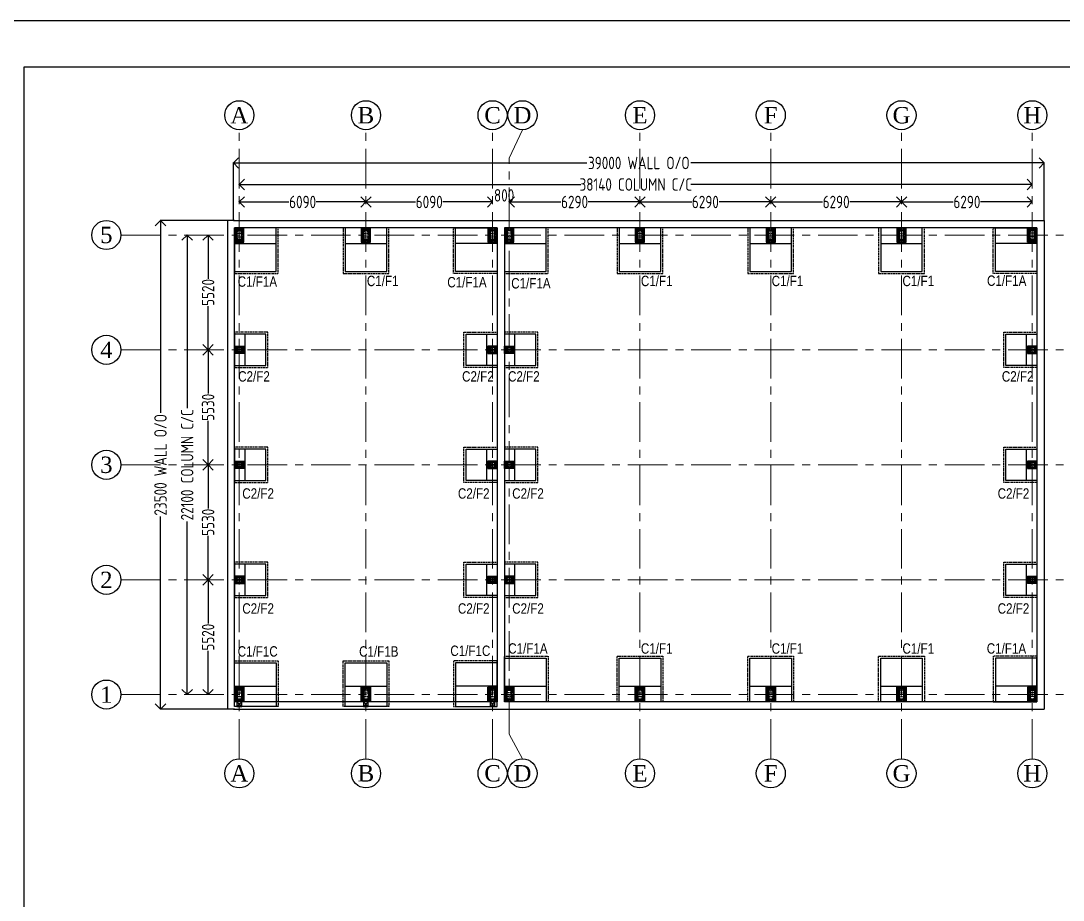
# Model space of a CAD drawing. Header units: millimetres. Extents: x 3470347 to 5996549, y -3470518 to 17149644.
# Drawn here: x 4567138 to 4617269, y 7488036 to 7530323 of the extents above; entities that cross this region are included whole.
import ezdxf
from ezdxf.enums import TextEntityAlignment as Align

# ---------------------------------------------------------------- set-up
doc = ezdxf.new("R2010")
doc.units = ezdxf.units.MM
doc.header["$MEASUREMENT"] = 0
doc.header["$PDMODE"] = 35
doc.header["$PDSIZE"] = -5
for name, pattern in [('CENTER', [50.8, 31.75, -6.35, 6.35, -6.35]), ('CENTERX2', [4, 2.5, -0.5, 0.5, -0.5]), ('DASHED2', [0.375, 0.25, -0.125])]:
    doc.linetypes.add(name, pattern=pattern)
doc.layers.get('0').update_dxf_attribs({"linetype": 'CONTINUOUS', "lineweight": 25})
doc.layers.get('DEFPOINTS').update_dxf_attribs({"linetype": 'CONTINUOUS', "lineweight": 25})
for name, color, linetype in [('BOLT', 1, 'CONTINUOUS'), ('CP', 2, 'CONTINUOUS'), ('YQ_AXIS', 4, 'CONTINUOUS')]:
    doc.layers.add(name, color=color, linetype=linetype)
doc.layers.add('CENTER', color=8, linetype='CENTER', lineweight=0)
doc.layers.add('SHEET', color=7, linetype='CONTINUOUS', lineweight=15)
doc.styles.add('Aerial', font='times.ttf')
doc.styles.add('DIM', font='geniso.shx', dxfattribs={"width": 0.85})
doc.styles.add('YQ_DIM', font='ARCHS.SHX', dxfattribs={"width": 0.8, "bigfont": 'HZDX.SHX'})
doc.dimstyles.new('ST-100', dxfattribs={"dimscale": 100, "dimtxt": 7, "dimasz": 5, "dimexe": 0.18, "dimexo": 0.0625, "dimgap": 0.2, "dimtad": 0, "dimdec": 0, "dimzin": 0, "dimdsep": 46, "dimtxsty": 'DIM', "dimblk": 'OPEN90', "dimcen": 0.09, "dimclrd": 256, "dimclrt": 7, "dimadec": 0, "dimazin": 0, "dimtfac": 1, "dimtdec": 0, "dimtofl": 0, "dimtmove": 0, "dimatfit": 3, "dimldrblk": 'OPEN90', "dimfxl": 1, "dimtolj": 1, "dimtzin": 0, "dimlwd": -1, "dimarcsym": 0})

# ---------------------------------------------------------------- blocks, each defined once
blk = doc.blocks.new('C111')
at = {"transparency": 33554559}
h = blk.add_hatch(color=1, dxfattribs=at)
h.dxf.hatch_style = 1
h.paths.add_polyline_path([(4330012, 6823585), (4330012, 6823785), (4330087, 6823785), (4330087, 6823784, -0.414214), (4330077, 6823774), (4330018, 6823774), (4330018, 6823597), (4330077, 6823597, -0.414214), (4330087, 6823587), (4330087, 6823585)])
h = blk.add_hatch(color=1, dxfattribs=at)
h.dxf.hatch_style = 1
h.paths.add_polyline_path([(4330462, 6823585), (4330462, 6823785), (4330387, 6823785), (4330387, 6823784, 0.414214), (4330397, 6823774), (4330456, 6823774), (4330456, 6823597), (4330397, 6823597, 0.414214), (4330387, 6823587), (4330387, 6823585)])
at = {"color": 8, "linetype": 'CENTERX2', "ltscale": 15}
for p, q in [((4329912, 6823835), (4330562, 6823835)), ((4329962, 6823485), (4329962, 6823885)), ((4330146, 6823485), (4330146, 6823885)), ((4330329, 6823485), (4330329, 6823885)), ((4330512, 6823885), (4330512, 6823485)), ((4330562, 6823535), (4329912, 6823535))]:
    blk.add_line(p, q, dxfattribs=at)
at = {"color": 6}
blk.add_lwpolyline([(4330587, 6823910), (4330587, 6823460), (4329887, 6823460), (4329887, 6823910)], close=True, dxfattribs=at)
at = {"color": 5}
blk.add_lwpolyline([(4330562, 6823885), (4330562, 6823485), (4329912, 6823485), (4329912, 6823885)], close=True, dxfattribs=at)
at = {"color": 4}
for points in [[(4330049, 6823870), (4330049, 6823795), (4330059, 6823795), (4330059, 6823870)], [(4330233, 6823870), (4330233, 6823795), (4330243, 6823795), (4330243, 6823870)], [(4330416, 6823870), (4330416, 6823795), (4330426, 6823795), (4330426, 6823870)], [(4330049, 6823500), (4330049, 6823575), (4330059, 6823575), (4330059, 6823500)], [(4330233, 6823500), (4330233, 6823575), (4330243, 6823575), (4330243, 6823500)], [(4330416, 6823500), (4330416, 6823575), (4330426, 6823575), (4330426, 6823500)]]:
    blk.add_lwpolyline(points, close=True, dxfattribs=at)
for points in [[(4329912, 6823795), (4330562, 6823795)], [(4329912, 6823785), (4330562, 6823785)], [(4329912, 6823585), (4330562, 6823585)], [(4329912, 6823575), (4330562, 6823575)]]:
    blk.add_lwpolyline(points, dxfattribs=at)
at = {"color": 1}
for points in [[(4330018, 6823774), (4330018, 6823597), (4330077, 6823597, -0.414214), (4330087, 6823587), (4330087, 6823585), (4330012, 6823585), (4330012, 6823785), (4330087, 6823785), (4330087, 6823784, -0.414214), (4330077, 6823774)], [(4330456, 6823774), (4330456, 6823597), (4330397, 6823597, 0.414214), (4330387, 6823587), (4330387, 6823585), (4330462, 6823585), (4330462, 6823785), (4330387, 6823785), (4330387, 6823784, 0.414214), (4330397, 6823774)]]:
    blk.add_lwpolyline(points, format="xyb", close=True, dxfattribs=at)
at = {"color": 2}
for centre in [(4329962, 6823835), (4330146, 6823835), (4330329, 6823835), (4330512, 6823835), (4329962, 6823535), (4330146, 6823535), (4330329, 6823535), (4330512, 6823535)]:
    blk.add_circle(centre, 12, dxfattribs=at)
blk = doc.blocks.new('c222')
at = {"transparency": 33554559}
h = blk.add_hatch(color=1, dxfattribs=at)
h.dxf.hatch_style = 1
h.paths.add_polyline_path([(4327330, 6813767), (4327330, 6813667), (4327330, 6813667, 0.414214), (4327340, 6813677), (4327340, 6813714), (4327519, 6813714), (4327519, 6813677, 0.414214), (4327529, 6813667), (4327530, 6813667), (4327530, 6813767), (4327529, 6813767, 0.414214), (4327519, 6813757), (4327519, 6813720), (4327340, 6813720), (4327340, 6813757, 0.414214), (4327330, 6813767)])
at = {"color": 8, "linetype": 'CENTERX2', "ltscale": 15}
for p, q in [((4327230, 6813817), (4327630, 6813817)), ((4327280, 6813567), (4327280, 6813867)), ((4327430, 6813567), (4327430, 6813867)), ((4327580, 6813867), (4327580, 6813567)), ((4327630, 6813617), (4327230, 6813617))]:
    blk.add_line(p, q, dxfattribs=at)
at = {"color": 6}
blk.add_lwpolyline([(4327655, 6813892), (4327655, 6813542), (4327205, 6813542), (4327205, 6813892)], close=True, dxfattribs=at)
at = {"color": 5}
blk.add_lwpolyline([(4327630, 6813867), (4327630, 6813567), (4327230, 6813567), (4327230, 6813867)], close=True, dxfattribs=at)
at = {"color": 4}
for points in [[(4327320, 6813867), (4327320, 6813567)], [(4327330, 6813867), (4327330, 6813567)], [(4327530, 6813867), (4327530, 6813567)], [(4327540, 6813867), (4327540, 6813567)]]:
    blk.add_lwpolyline(points, dxfattribs=at)
for points in [[(4327320, 6813712), (4327245, 6813712), (4327245, 6813722), (4327320, 6813722)], [(4327540, 6813712), (4327615, 6813712), (4327615, 6813722), (4327540, 6813722)]]:
    blk.add_lwpolyline(points, close=True, dxfattribs=at)
at = {"color": 1}
blk.add_lwpolyline([(4327340, 6813714), (4327519, 6813714), (4327519, 6813677, 0.414214), (4327529, 6813667), (4327530, 6813667), (4327530, 6813767), (4327529, 6813767, 0.414214), (4327519, 6813757), (4327519, 6813720), (4327340, 6813720), (4327340, 6813757, 0.414214), (4327330, 6813767), (4327330, 6813767), (4327330, 6813667), (4327330, 6813667, 0.414214), (4327340, 6813677)], format="xyb", close=True, dxfattribs=at)
at = {"color": 2}
for centre in [(4327280, 6813817), (4327430, 6813817), (4327580, 6813817), (4327280, 6813617), (4327430, 6813617), (4327580, 6813617)]:
    blk.add_circle(centre, 12, dxfattribs=at)
blk = doc.blocks.new('_Open90')
at = {"color": 0, "linetype": 'ByBlock', "lineweight": -2}
for p, q in [((0, 0), (-1, 0)), ((-0.5, 0.5), (0, 0)), ((0, 0), (-0.5, -0.5))]:
    blk.add_line(p, q, dxfattribs=at)
blk = doc.blocks.new('*D574')
at = {"layer": 'BOLT', "color": 0, "lineweight": -2}
for p, q in [((4576137, 7503442), (4576125, 7503442)), ((4576137, 7497922), (4576125, 7497922))]:
    blk.add_line(p, q, dxfattribs=at)
at = {"layer": 'BOLT'}
for p, q in [((4576143, 7502942), (4576143, 7501340)), ((4576143, 7498422), (4576143, 7500024))]:
    blk.add_line(p, q, dxfattribs=at)
at = {"layer": 'DEFPOINTS', "color": 0}
for p in [(4576143, 7503442), (4576143, 7503442), (4576143, 7497922)]:
    blk.add_point(p, dxfattribs=at)
at = {"layer": 'BOLT', "xscale": 500, "yscale": 500, "zscale": 500}
for p, rotation in [((4576143, 7503442), 90), ((4576143, 7497922), 270)]:
    blk.add_blockref('_Open90', p, dxfattribs=dict(at, rotation=rotation))
at = {"layer": 'BOLT', "color": 7, "insert": (4576143, 7500682), "char_height": 600, "attachment_point": 5, "rotation": 90, "style": 'DIM'}
blk.add_mtext('\\A1;5520', dxfattribs=at)
blk = doc.blocks.new('*D575')
at = {"layer": 'BOLT', "color": 0, "lineweight": -2}
for p, q in [((4576137, 7508972), (4576125, 7508972)), ((4576137, 7503442), (4576125, 7503442))]:
    blk.add_line(p, q, dxfattribs=at)
at = {"layer": 'BOLT'}
for p, q in [((4576143, 7508472), (4576143, 7506865)), ((4576143, 7503942), (4576143, 7505549))]:
    blk.add_line(p, q, dxfattribs=at)
at = {"layer": 'DEFPOINTS', "color": 0}
for p in [(4576143, 7508972), (4576143, 7508972), (4576143, 7503442)]:
    blk.add_point(p, dxfattribs=at)
at = {"layer": 'BOLT', "xscale": 500, "yscale": 500, "zscale": 500}
for p, rotation in [((4576143, 7508972), 90), ((4576143, 7503442), 270)]:
    blk.add_blockref('_Open90', p, dxfattribs=dict(at, rotation=rotation))
at = {"layer": 'BOLT', "color": 7, "insert": (4576143, 7506207), "char_height": 600, "attachment_point": 5, "rotation": 90, "style": 'DIM'}
blk.add_mtext('\\A1;5530', dxfattribs=at)
blk = doc.blocks.new('*D576')
at = {"layer": 'BOLT', "color": 0, "lineweight": -2}
for p, q in [((4576137, 7514503), (4576125, 7514503)), ((4576137, 7508972), (4576125, 7508972))]:
    blk.add_line(p, q, dxfattribs=at)
at = {"layer": 'BOLT'}
for p, q in [((4576143, 7514003), (4576143, 7512395)), ((4576143, 7509472), (4576143, 7511080))]:
    blk.add_line(p, q, dxfattribs=at)
at = {"layer": 'DEFPOINTS', "color": 0}
for p in [(4576143, 7514503), (4576143, 7514503), (4576143, 7508972)]:
    blk.add_point(p, dxfattribs=at)
at = {"layer": 'BOLT', "xscale": 500, "yscale": 500, "zscale": 500}
for p, rotation in [((4576143, 7514503), 90), ((4576143, 7508972), 270)]:
    blk.add_blockref('_Open90', p, dxfattribs=dict(at, rotation=rotation))
at = {"layer": 'BOLT', "color": 7, "insert": (4576143, 7511737), "char_height": 600, "attachment_point": 5, "rotation": 90, "style": 'DIM'}
blk.add_mtext('\\A1;5530', dxfattribs=at)
blk = doc.blocks.new('*D577')
at = {"layer": 'BOLT', "color": 0, "lineweight": -2}
for p, q in [((4576137, 7520022), (4576125, 7520022)), ((4576137, 7514503), (4576125, 7514503))]:
    blk.add_line(p, q, dxfattribs=at)
at = {"layer": 'BOLT'}
for p, q in [((4576143, 7519522), (4576143, 7517920)), ((4576143, 7515003), (4576143, 7516605))]:
    blk.add_line(p, q, dxfattribs=at)
at = {"layer": 'DEFPOINTS', "color": 0}
for p in [(4576143, 7520022), (4576143, 7520022), (4576143, 7514503)]:
    blk.add_point(p, dxfattribs=at)
at = {"layer": 'BOLT', "xscale": 500, "yscale": 500, "zscale": 500}
for p, rotation in [((4576143, 7520022), 90), ((4576143, 7514503), 270)]:
    blk.add_blockref('_Open90', p, dxfattribs=dict(at, rotation=rotation))
at = {"layer": 'BOLT', "color": 7, "insert": (4576143, 7517262), "char_height": 600, "attachment_point": 5, "rotation": 90, "style": 'DIM'}
blk.add_mtext('\\A1;5520', dxfattribs=at)
blk = doc.blocks.new('*D578')
at = {"layer": 'BOLT', "color": 0, "lineweight": -2}
for p, q in [((4577646, 7521618), (4577646, 7521630)), ((4583736, 7521618), (4583736, 7521630))]:
    blk.add_line(p, q, dxfattribs=at)
at = {"layer": 'BOLT'}
for p, q in [((4578146, 7521612), (4580032, 7521612)), ((4583236, 7521612), (4581349, 7521612))]:
    blk.add_line(p, q, dxfattribs=at)
at = {"layer": 'DEFPOINTS', "color": 0}
for p in [(4577646, 7521612), (4577646, 7521612), (4583736, 7521612)]:
    blk.add_point(p, dxfattribs=at)
at = {"layer": 'BOLT', "xscale": 500, "yscale": 500, "zscale": 500, "rotation": 180}
blk.add_blockref('_Open90', (4577646, 7521612), dxfattribs=at)
at = {"layer": 'BOLT', "xscale": 500, "yscale": 500, "zscale": 500}
blk.add_blockref('_Open90', (4583736, 7521612), dxfattribs=at)
at = {"layer": 'BOLT', "color": 7, "insert": (4580691, 7521612), "char_height": 600, "attachment_point": 5, "style": 'DIM'}
blk.add_mtext('\\A1;6090', dxfattribs=at)
blk = doc.blocks.new('*D579')
at = {"layer": 'BOLT', "color": 0, "lineweight": -2}
for p, q in [((4583736, 7521618), (4583736, 7521630)), ((4589826, 7521618), (4589826, 7521630))]:
    blk.add_line(p, q, dxfattribs=at)
at = {"layer": 'BOLT'}
for p, q in [((4584236, 7521612), (4586122, 7521612)), ((4589326, 7521612), (4587439, 7521612))]:
    blk.add_line(p, q, dxfattribs=at)
at = {"layer": 'DEFPOINTS', "color": 0}
for p in [(4583736, 7521612), (4589826, 7521612), (4589826, 7521612)]:
    blk.add_point(p, dxfattribs=at)
at = {"layer": 'BOLT', "xscale": 500, "yscale": 500, "zscale": 500, "rotation": 180}
blk.add_blockref('_Open90', (4583736, 7521612), dxfattribs=at)
at = {"layer": 'BOLT', "xscale": 500, "yscale": 500, "zscale": 500}
blk.add_blockref('_Open90', (4589826, 7521612), dxfattribs=at)
at = {"layer": 'BOLT', "color": 7, "insert": (4586781, 7521612), "char_height": 600, "attachment_point": 5, "style": 'DIM'}
blk.add_mtext('\\A1;6090', dxfattribs=at)
blk = doc.blocks.new('*D580')
at = {"layer": 'BOLT', "color": 0, "lineweight": -2}
for p, q in [((4589826, 7521618), (4589826, 7521630)), ((4590626, 7521618), (4590626, 7521630))]:
    blk.add_line(p, q, dxfattribs=at)
at = {"layer": 'BOLT'}
for p, q in [((4589326, 7521612), (4588826, 7521612)), ((4591126, 7521612), (4591626, 7521612))]:
    blk.add_line(p, q, dxfattribs=at)
at = {"layer": 'DEFPOINTS', "color": 0}
for p in [(4589826, 7521612), (4590626, 7521612), (4590626, 7521612)]:
    blk.add_point(p, dxfattribs=at)
at = {"layer": 'BOLT', "xscale": 500, "yscale": 500, "zscale": 500}
blk.add_blockref('_Open90', (4589826, 7521612), dxfattribs=at)
at = {"layer": 'BOLT', "xscale": 500, "yscale": 500, "zscale": 500, "rotation": 180}
blk.add_blockref('_Open90', (4590626, 7521612), dxfattribs=at)
at = {"layer": 'BOLT', "color": 7, "insert": (4590381, 7521930), "char_height": 600, "attachment_point": 5, "style": 'DIM'}
blk.add_mtext('\\A1;800', dxfattribs=at)
blk = doc.blocks.new('*D581')
at = {"layer": 'BOLT', "color": 0, "lineweight": -2}
for p, q in [((4590626, 7521618), (4590626, 7521630)), ((4596916, 7521618), (4596916, 7521630))]:
    blk.add_line(p, q, dxfattribs=at)
at = {"layer": 'BOLT'}
for p, q in [((4591126, 7521612), (4593112, 7521612)), ((4596416, 7521612), (4594429, 7521612))]:
    blk.add_line(p, q, dxfattribs=at)
at = {"layer": 'DEFPOINTS', "color": 0}
for p in [(4590626, 7521612), (4596916, 7521612), (4596916, 7521612)]:
    blk.add_point(p, dxfattribs=at)
at = {"layer": 'BOLT', "xscale": 500, "yscale": 500, "zscale": 500, "rotation": 180}
blk.add_blockref('_Open90', (4590626, 7521612), dxfattribs=at)
at = {"layer": 'BOLT', "xscale": 500, "yscale": 500, "zscale": 500}
blk.add_blockref('_Open90', (4596916, 7521612), dxfattribs=at)
at = {"layer": 'BOLT', "color": 7, "insert": (4593771, 7521612), "char_height": 600, "attachment_point": 5, "style": 'DIM'}
blk.add_mtext('\\A1;6290', dxfattribs=at)
blk = doc.blocks.new('*D582')
at = {"layer": 'BOLT', "color": 0, "lineweight": -2}
for p, q in [((4596916, 7521618), (4596916, 7521630)), ((4603206, 7521618), (4603206, 7521630))]:
    blk.add_line(p, q, dxfattribs=at)
at = {"layer": 'BOLT'}
for p, q in [((4597416, 7521612), (4599402, 7521612)), ((4602706, 7521612), (4600719, 7521612))]:
    blk.add_line(p, q, dxfattribs=at)
at = {"layer": 'DEFPOINTS', "color": 0}
for p in [(4596916, 7521612), (4603206, 7521612), (4603206, 7521612)]:
    blk.add_point(p, dxfattribs=at)
at = {"layer": 'BOLT', "xscale": 500, "yscale": 500, "zscale": 500, "rotation": 180}
blk.add_blockref('_Open90', (4596916, 7521612), dxfattribs=at)
at = {"layer": 'BOLT', "xscale": 500, "yscale": 500, "zscale": 500}
blk.add_blockref('_Open90', (4603206, 7521612), dxfattribs=at)
at = {"layer": 'BOLT', "color": 7, "insert": (4600061, 7521612), "char_height": 600, "attachment_point": 5, "style": 'DIM'}
blk.add_mtext('\\A1;6290', dxfattribs=at)
blk = doc.blocks.new('*D583')
at = {"layer": 'BOLT', "color": 0, "lineweight": -2}
for p, q in [((4603206, 7521618), (4603206, 7521630)), ((4609496, 7521618), (4609496, 7521630))]:
    blk.add_line(p, q, dxfattribs=at)
at = {"layer": 'BOLT'}
for p, q in [((4603706, 7521612), (4605692, 7521612)), ((4608996, 7521612), (4607009, 7521612))]:
    blk.add_line(p, q, dxfattribs=at)
at = {"layer": 'DEFPOINTS', "color": 0}
for p in [(4603206, 7521612), (4609496, 7521612), (4609496, 7521612)]:
    blk.add_point(p, dxfattribs=at)
at = {"layer": 'BOLT', "xscale": 500, "yscale": 500, "zscale": 500, "rotation": 180}
blk.add_blockref('_Open90', (4603206, 7521612), dxfattribs=at)
at = {"layer": 'BOLT', "xscale": 500, "yscale": 500, "zscale": 500}
blk.add_blockref('_Open90', (4609496, 7521612), dxfattribs=at)
at = {"layer": 'BOLT', "color": 7, "insert": (4606351, 7521612), "char_height": 600, "attachment_point": 5, "style": 'DIM'}
blk.add_mtext('\\A1;6290', dxfattribs=at)
blk = doc.blocks.new('*D584')
at = {"layer": 'BOLT', "color": 0, "lineweight": -2}
for p, q in [((4609496, 7521618), (4609496, 7521630)), ((4615786, 7521618), (4615786, 7521630))]:
    blk.add_line(p, q, dxfattribs=at)
at = {"layer": 'BOLT'}
for p, q in [((4609996, 7521612), (4611982, 7521612)), ((4615286, 7521612), (4613299, 7521612))]:
    blk.add_line(p, q, dxfattribs=at)
at = {"layer": 'DEFPOINTS', "color": 0}
for p in [(4609496, 7521612), (4615786, 7521612), (4615786, 7521612)]:
    blk.add_point(p, dxfattribs=at)
at = {"layer": 'BOLT', "xscale": 500, "yscale": 500, "zscale": 500, "rotation": 180}
blk.add_blockref('_Open90', (4609496, 7521612), dxfattribs=at)
at = {"layer": 'BOLT', "xscale": 500, "yscale": 500, "zscale": 500}
blk.add_blockref('_Open90', (4615786, 7521612), dxfattribs=at)
at = {"layer": 'BOLT', "color": 7, "insert": (4612641, 7521612), "char_height": 600, "attachment_point": 5, "style": 'DIM'}
blk.add_mtext('\\A1;6290', dxfattribs=at)
blk = doc.blocks.new('*D585')
at = {"layer": 'BOLT', "color": 0, "lineweight": -2}
for p, q in [((4575131, 7520022), (4575119, 7520022)), ((4575131, 7497922), (4575119, 7497922))]:
    blk.add_line(p, q, dxfattribs=at)
at = {"layer": 'BOLT'}
for p, q in [((4575137, 7519522), (4575137, 7511695)), ((4575137, 7498422), (4575137, 7506249))]:
    blk.add_line(p, q, dxfattribs=at)
at = {"layer": 'DEFPOINTS', "color": 0}
for p in [(4575137, 7520022), (4575137, 7497922), (4575137, 7497922)]:
    blk.add_point(p, dxfattribs=at)
at = {"layer": 'BOLT', "xscale": 500, "yscale": 500, "zscale": 500}
for p, rotation in [((4575137, 7520022), 90), ((4575137, 7497922), 270)]:
    blk.add_blockref('_Open90', p, dxfattribs=dict(at, rotation=rotation))
at = {"layer": 'BOLT', "color": 7, "insert": (4575137, 7508972), "char_height": 600, "attachment_point": 5, "rotation": 90, "style": 'DIM'}
blk.add_mtext('\\A1;22100 COLUMN C/C', dxfattribs=at)
blk = doc.blocks.new('*D586')
at = {"layer": 'BOLT', "color": 0, "lineweight": -2}
for p, q in [((4577646, 7522459), (4577646, 7522471)), ((4615786, 7522459), (4615786, 7522471))]:
    blk.add_line(p, q, dxfattribs=at)
at = {"layer": 'BOLT'}
for p, q in [((4578146, 7522453), (4594069, 7522453)), ((4615286, 7522453), (4599362, 7522453))]:
    blk.add_line(p, q, dxfattribs=at)
at = {"layer": 'DEFPOINTS', "color": 0}
for p in [(4577646, 7522453), (4615786, 7522453), (4615786, 7522453)]:
    blk.add_point(p, dxfattribs=at)
at = {"layer": 'BOLT', "xscale": 500, "yscale": 500, "zscale": 500, "rotation": 180}
blk.add_blockref('_Open90', (4577646, 7522453), dxfattribs=at)
at = {"layer": 'BOLT', "xscale": 500, "yscale": 500, "zscale": 500}
blk.add_blockref('_Open90', (4615786, 7522453), dxfattribs=at)
at = {"layer": 'BOLT', "color": 7, "insert": (4596716, 7522453), "char_height": 600, "attachment_point": 5, "style": 'DIM'}
blk.add_mtext('\\A1;38140\\Fgeniso.shx|c1; COLUMN C/C', dxfattribs=at)
blk = doc.blocks.new('*D587')
at = {"layer": 'BOLT', "color": 0, "lineweight": -2}
for p, q in [((4577361, 7520729), (4577361, 7523506)), ((4616361, 7520729), (4616361, 7523506))]:
    blk.add_line(p, q, dxfattribs=at)
at = {"layer": 'BOLT'}
for p, q in [((4577861, 7523488), (4594366, 7523488)), ((4615861, 7523488), (4599355, 7523488))]:
    blk.add_line(p, q, dxfattribs=at)
at = {"layer": 'DEFPOINTS', "color": 0}
for p in [(4616361, 7523488), (4577361, 7520722), (4616361, 7520722)]:
    blk.add_point(p, dxfattribs=at)
at = {"layer": 'BOLT', "xscale": 500, "yscale": 500, "zscale": 500, "rotation": 180}
blk.add_blockref('_Open90', (4577361, 7523488), dxfattribs=at)
at = {"layer": 'BOLT', "xscale": 500, "yscale": 500, "zscale": 500}
blk.add_blockref('_Open90', (4616361, 7523488), dxfattribs=at)
at = {"layer": 'BOLT', "color": 7, "insert": (4596861, 7523488), "char_height": 600, "attachment_point": 5, "style": 'DIM'}
blk.add_mtext('\\A1;39000 WALL O/O', dxfattribs=at)
blk = doc.blocks.new('*D588')
at = {"layer": 'BOLT', "color": 0, "lineweight": -2}
for p, q in [((4577064, 7520722), (4573836, 7520722)), ((4577064, 7497222), (4573836, 7497222))]:
    blk.add_line(p, q, dxfattribs=at)
at = {"layer": 'BOLT'}
for p, q in [((4573854, 7520222), (4573854, 7511466)), ((4573854, 7497722), (4573854, 7506479))]:
    blk.add_line(p, q, dxfattribs=at)
at = {"layer": 'DEFPOINTS', "color": 0}
for p in [(4577071, 7520722), (4573854, 7497222), (4577071, 7497222)]:
    blk.add_point(p, dxfattribs=at)
at = {"layer": 'BOLT', "xscale": 500, "yscale": 500, "zscale": 500}
for p, rotation in [((4573854, 7520722), 90), ((4573854, 7497222), 270)]:
    blk.add_blockref('_Open90', p, dxfattribs=dict(at, rotation=rotation))
at = {"layer": 'BOLT', "color": 7, "insert": (4573854, 7508972), "char_height": 600, "attachment_point": 5, "rotation": 90, "style": 'DIM'}
blk.add_mtext('\\A1;23500 WALL O/O', dxfattribs=at)

msp = doc.modelspace()

# ---------------------------------------------------------------- linework, layer by layer
at = {"color": 8}
for p, q in [((4577420.66, 7520722.43, 0), (4577070.66, 7520722.43, 0)), ((4577070.66, 7520722.43, 0), (4577070.66, 7497222.02, 0)), ((4577360.66, 7520722.43, 0), (4616360.66, 7520722.43, 0)), ((4616360.66, 7520722.43, 0), (4616360.66, 7497222.02, 0)), ((4590050.66, 7520372.43, 0), (4577420.66, 7520372.43, 0)), ((4577420.66, 7497572.43, 0), (4577420.66, 7520372.43, 0)), ((4590050.66, 7520372.43, 0), (4590050.66, 7497572.43, 0)), ((4603360.66, 7520372.43, 0), (4590400.66, 7520372.43, 0)), ((4603360.66, 7520372.43, 0), (4590400.66, 7520372.43, 0)), ((4590400.66, 7520372.43, 0), (4590400.66, 7497572.43, 0)), ((4616010.66, 7520372.43, 0), (4603360.66, 7520372.43, 0)), ((4616010.66, 7520372.43, 0), (4603360.66, 7520372.43, 0)), ((4616010.66, 7520372.43, 0), (4616010.66, 7497572.43, 0)), ((4590050.66, 7497572.02, 0), (4577420.66, 7497572.02, 0)), ((4603360.66, 7497572.02, 0), (4590400.66, 7497572.02, 0)), ((4616010.66, 7497572.02, 0), (4603360.66, 7497572.02, 0)), ((4616010.66, 7497572.02, 0), (4603360.66, 7497572.02, 0)), ((4577420.66, 7497222.02, 0), (4577070.66, 7497222.02, 0)), ((4577360.66, 7497222.02, 0), (4616360.66, 7497222.02, 0))]:
    msp.add_line(p, q, dxfattribs=at)
at = {"color": 192, "lineweight": 25, "elevation": 0}
msp.add_lwpolyline([(4565044.6, 7447183.33), (4682627.47, 7447183.33), (4682627.47, 7530322.82), (4565044.6, 7530322.82)], close=True, dxfattribs=at)
at = {"color": 30, "elevation": 0}
for points in [[(4577420.66, 7520372.43), (4577420.66, 7518272.43), (4579420.66, 7518272.43), (4579420.66, 7520372.43)], [(4582735.66, 7520372.43), (4582735.66, 7518272.43), (4584735.66, 7518272.43), (4584735.66, 7520372.43)], [(4590050.66, 7520372.43), (4590050.66, 7518272.43), (4588050.66, 7518272.43), (4588050.66, 7520372.43)], [(4590400.66, 7520372.43), (4590400.66, 7518272.43), (4592400.66, 7518272.43), (4592400.66, 7520372.43)], [(4595915.66, 7520372.43), (4595915.66, 7518272.43), (4597915.66, 7518272.43), (4597915.66, 7520372.43)], [(4602205.66, 7520372.43), (4602205.66, 7518272.43), (4604205.66, 7518272.43), (4604205.66, 7520372.43)], [(4608495.66, 7520372.43), (4608495.66, 7518272.43), (4610495.66, 7518272.43), (4610495.66, 7520372.43)], [(4616010.66, 7520372.43), (4616010.66, 7518272.43), (4614010.66, 7518272.43), (4614010.66, 7520372.43)], [(4577420.66, 7515252.52), (4577420.66, 7513752.52), (4578920.66, 7513752.52), (4578920.66, 7515252.52)], [(4590050.66, 7515252.52), (4590050.66, 7513752.52), (4588550.66, 7513752.52), (4588550.66, 7515252.52)], [(4590400.66, 7515252.52), (4590400.66, 7513752.52), (4591900.66, 7513752.52), (4591900.66, 7515252.52)], [(4616010.66, 7515252.52), (4616010.66, 7513752.52), (4614510.66, 7513752.52), (4614510.66, 7515252.52)], [(4577420.66, 7509722.23), (4577420.66, 7508222.23), (4578920.66, 7508222.23), (4578920.66, 7509722.23)], [(4590050.66, 7509722.23), (4590050.66, 7508222.23), (4588550.66, 7508222.23), (4588550.66, 7509722.23)], [(4590400.66, 7509722.23), (4590400.66, 7508222.23), (4591900.66, 7508222.23), (4591900.66, 7509722.23)], [(4616010.66, 7509722.23), (4616010.66, 7508222.23), (4614510.66, 7508222.23), (4614510.66, 7509722.23)], [(4577420.66, 7504191.93), (4577420.66, 7502691.93), (4578920.66, 7502691.93), (4578920.66, 7504191.93)], [(4590050.66, 7504191.93), (4590050.66, 7502691.93), (4588550.66, 7502691.93), (4588550.66, 7504191.93)], [(4590400.66, 7504191.93), (4590400.66, 7502691.93), (4591900.66, 7502691.93), (4591900.66, 7504191.93)], [(4616010.66, 7504191.93), (4616010.66, 7502691.93), (4614510.66, 7502691.93), (4614510.66, 7504191.93)], [(4590400.66, 7497572.02), (4590400.66, 7499672.02), (4592400.66, 7499672.02), (4592400.66, 7497572.02)], [(4595915.66, 7497572.02), (4595915.66, 7499672.02), (4597915.66, 7499672.02), (4597915.66, 7497572.02)], [(4602205.66, 7497572.02), (4602205.66, 7499672.02), (4604205.66, 7499672.02), (4604205.66, 7497572.02)], [(4608495.66, 7497572.02), (4608495.66, 7499672.02), (4610495.66, 7499672.02), (4610495.66, 7497572.02)], [(4616010.66, 7497572.02), (4616010.66, 7499672.02), (4614010.66, 7499672.02), (4614010.66, 7497572.02)], [(4577420.66, 7497342.02), (4577420.66, 7499442.02), (4579420.66, 7499442.02), (4579420.66, 7497342.02)], [(4582735.66, 7497342.02), (4582735.66, 7499442.02), (4584735.66, 7499442.02), (4584735.66, 7497342.02)], [(4590050.66, 7497342.02), (4590050.66, 7499442.02), (4588050.66, 7499442.02), (4588050.66, 7497342.02)]]:
    msp.add_lwpolyline(points, close=True, dxfattribs=at)
at = {"linetype": 'DASHED2', "ltscale": 200, "elevation": 0}
for points in [[(4577420.66, 7520372.43), (4577420.66, 7518172.43), (4579520.66, 7518172.43), (4579520.66, 7520372.43)], [(4582635.66, 7520372.43), (4582635.66, 7518172.43), (4584835.66, 7518172.43), (4584835.66, 7520372.43)], [(4590050.66, 7520372.43), (4590050.66, 7518172.43), (4587950.66, 7518172.43), (4587950.66, 7520372.43)], [(4590400.66, 7520372.43), (4590400.66, 7518172.43), (4592500.66, 7518172.43), (4592500.66, 7520372.43)], [(4595815.66, 7520372.43), (4595815.66, 7518172.43), (4598015.66, 7518172.43), (4598015.66, 7520372.43)], [(4602105.66, 7520372.43), (4602105.66, 7518172.43), (4604305.66, 7518172.43), (4604305.66, 7520372.43)], [(4608395.66, 7520372.43), (4608395.66, 7518172.43), (4610595.66, 7518172.43), (4610595.66, 7520372.43)], [(4616010.66, 7520372.43), (4616010.66, 7518172.43), (4613910.66, 7518172.43), (4613910.66, 7520372.43)], [(4577420.66, 7515352.52), (4577420.66, 7513652.52), (4579020.66, 7513652.52), (4579020.66, 7515352.52)], [(4590050.66, 7515352.52), (4590050.66, 7513652.52), (4588450.66, 7513652.52), (4588450.66, 7515352.52)], [(4590400.66, 7515352.52), (4590400.66, 7513652.52), (4592000.66, 7513652.52), (4592000.66, 7515352.52)], [(4616010.66, 7515352.52), (4616010.66, 7513652.52), (4614410.66, 7513652.52), (4614410.66, 7515352.52)], [(4577420.66, 7509822.23), (4577420.66, 7508122.23), (4579020.66, 7508122.23), (4579020.66, 7509822.23)], [(4590050.66, 7509822.23), (4590050.66, 7508122.23), (4588450.66, 7508122.23), (4588450.66, 7509822.23)], [(4590400.66, 7509822.23), (4590400.66, 7508122.23), (4592000.66, 7508122.23), (4592000.66, 7509822.23)], [(4616010.66, 7509822.23), (4616010.66, 7508122.23), (4614410.66, 7508122.23), (4614410.66, 7509822.23)], [(4577420.66, 7504291.93), (4577420.66, 7502591.93), (4579020.66, 7502591.93), (4579020.66, 7504291.93)], [(4590050.66, 7504291.93), (4590050.66, 7502591.93), (4588450.66, 7502591.93), (4588450.66, 7504291.93)], [(4590400.66, 7504291.93), (4590400.66, 7502591.93), (4592000.66, 7502591.93), (4592000.66, 7504291.93)], [(4616010.66, 7504291.93), (4616010.66, 7502591.93), (4614410.66, 7502591.93), (4614410.66, 7504291.93)], [(4590400.66, 7497572.02), (4590400.66, 7499772.02), (4592500.66, 7499772.02), (4592500.66, 7497572.02)], [(4595815.66, 7497572.02), (4595815.66, 7499772.02), (4598015.66, 7499772.02), (4598015.66, 7497572.02)], [(4602105.66, 7497572.02), (4602105.66, 7499772.02), (4604305.66, 7499772.02), (4604305.66, 7497572.02)], [(4608395.66, 7497572.02), (4608395.66, 7499772.02), (4610595.66, 7499772.02), (4610595.66, 7497572.02)], [(4616010.66, 7497572.02), (4616010.66, 7499772.02), (4613910.66, 7499772.02), (4613910.66, 7497572.02)], [(4577420.66, 7497342.02), (4577420.66, 7499542.02), (4579520.66, 7499542.02), (4579520.66, 7497342.02)], [(4582635.66, 7497342.02), (4582635.66, 7499542.02), (4584835.66, 7499542.02), (4584835.66, 7497342.02)], [(4590050.66, 7497342.02), (4590050.66, 7499542.02), (4587950.66, 7499542.02), (4587950.66, 7497342.02)]]:
    msp.add_lwpolyline(points, close=True, dxfattribs=at)
at = {"color": 30, "elevation": 0}
for points in [[(4577420.66, 7519622.43), (4579420.66, 7519622.43)], [(4582735.66, 7519622.43), (4584735.66, 7519622.43)], [(4590050.66, 7519622.43), (4588050.66, 7519622.43)], [(4590400.66, 7519622.43), (4592400.66, 7519622.43)], [(4595915.66, 7519622.43), (4597915.66, 7519622.43)], [(4602205.66, 7519622.43), (4604205.66, 7519622.43)], [(4608495.66, 7519622.43), (4610495.66, 7519622.43)], [(4616010.66, 7519622.43), (4614010.66, 7519622.43)], [(4577920.66, 7513752.52), (4577920.66, 7515252.52)], [(4589550.66, 7513752.52), (4589550.66, 7515252.52)], [(4590900.66, 7513752.52), (4590900.66, 7515252.52)], [(4615510.66, 7513752.52), (4615510.66, 7515252.52)], [(4577920.66, 7508222.23), (4577920.66, 7509722.23)], [(4589550.66, 7508222.23), (4589550.66, 7509722.23)], [(4590900.66, 7508222.23), (4590900.66, 7509722.23)], [(4615510.66, 7508222.23), (4615510.66, 7509722.23)], [(4577920.66, 7502691.93), (4577920.66, 7504191.93)], [(4589550.66, 7502691.93), (4589550.66, 7504191.93)], [(4590900.66, 7502691.93), (4590900.66, 7504191.93)], [(4615510.66, 7502691.93), (4615510.66, 7504191.93)], [(4577420.66, 7498322.02), (4579420.66, 7498322.02)], [(4582735.66, 7498322.02), (4584735.66, 7498322.02)], [(4590050.66, 7498322.02), (4588050.66, 7498322.02)], [(4590400.66, 7498322.02), (4592400.66, 7498322.02)], [(4595915.66, 7498322.02), (4597915.66, 7498322.02)], [(4602205.66, 7498322.02), (4604205.66, 7498322.02)], [(4608495.66, 7498322.02), (4610495.66, 7498322.02)], [(4616010.66, 7498322.02), (4614010.66, 7498322.02)]]:
    msp.add_lwpolyline(points, dxfattribs=at)
at = {"color": 6, "elevation": 0}
for points in [[(4577530.66, 7497572.02), (4577530.66, 7497342.02), (4577760.66, 7497342.02), (4577760.66, 7497572.02), (4577530.66, 7497572.02)], [(4577530.66, 7497572.02), (4577760.66, 7497342.02)], [(4577530.66, 7497342.02), (4577760.66, 7497572.02)], [(4583620.66, 7497572.02), (4583620.66, 7497342.02), (4583850.66, 7497342.02), (4583850.66, 7497572.02), (4583620.66, 7497572.02)], [(4583620.66, 7497572.02), (4583850.66, 7497342.02)], [(4583620.66, 7497342.02), (4583850.66, 7497572.02)], [(4589710.66, 7497572.02), (4589710.66, 7497342.02), (4589940.66, 7497342.02), (4589940.66, 7497572.02), (4589710.66, 7497572.02)], [(4589710.66, 7497572.02), (4589940.66, 7497342.02)], [(4589710.66, 7497342.02), (4589940.66, 7497572.02)]]:
    msp.add_lwpolyline(points, dxfattribs=at)
at = {"layer": 'CENTER', "ltscale": 60}
for p, q in [((4577645.66, 7494834.64, 0), (4577645.66, 7525083.9, 0)), ((4583735.66, 7494834.64, 0), (4583735.66, 7525083.9, 0)), ((4589825.66, 7494834.64, 0), (4589825.66, 7525083.9, 0)), ((4596915.66, 7494834.64, 0), (4596915.66, 7525083.9, 0)), ((4603205.66, 7494834.64, 0), (4603205.66, 7525083.9, 0)), ((4609495.66, 7494834.64, 0), (4609495.66, 7525083.9, 0)), ((4615785.66, 7494834.64, 0), (4615785.66, 7525083.9, 0)), ((4590625.66, 7496019.21, 0), (4590625.66, 7523717.49, 0)), ((4571950.74, 7520022.43, 0), (4618458.19, 7520022.43, 0)), ((4571950.74, 7514502.52, 0), (4618458.19, 7514502.52, 0)), ((4571950.74, 7508972.23, 0), (4618458.19, 7508972.23, 0)), ((4571950.74, 7503441.93, 0), (4618458.19, 7503441.93, 0)), ((4571950.74, 7497922.43, 0), (4618458.19, 7497922.43, 0))]:
    msp.add_line(p, q, dxfattribs=at)
at = {"layer": 'CENTER', "ltscale": 60, "elevation": 0}
for points in [[(4591265.22, 7525083.9), (4590625.66, 7523717.49)], [(4591265.22, 7494834.64), (4590625.66, 7496019.21)]]:
    msp.add_lwpolyline(points, dxfattribs=at)
at = {"layer": 'SHEET', "color": 220, "lineweight": 25, "elevation": 0}
msp.add_lwpolyline([(4567284.27, 7449418.81), (4680387.79, 7449418.81), (4680387.79, 7528087.35), (4567284.27, 7528087.35)], close=True, dxfattribs=at)
at = {"layer": 'YQ_AXIS', "color": 1}
for centre in [(4577645.66, 7525783.9, 0), (4583735.66, 7525783.9, 0), (4589825.66, 7525783.9, 0), (4591265.22, 7525783.9, 0), (4596915.66, 7525783.9, 0), (4603205.66, 7525783.9, 0), (4609495.66, 7525783.9, 0), (4615785.66, 7525783.9, 0), (4571250.74, 7520022.43, 0), (4571250.74, 7514502.52, 0), (4571250.74, 7508972.23, 0), (4571250.74, 7503441.93, 0), (4571250.74, 7497922.43, 0), (4577645.66, 7494134.64, 0), (4583735.66, 7494134.64, 0), (4589825.66, 7494134.64, 0), (4591265.22, 7494134.64, 0), (4596915.66, 7494134.64, 0), (4603205.66, 7494134.64, 0), (4609495.66, 7494134.64, 0), (4615785.66, 7494134.64, 0)]:
    msp.add_circle(centre, 700, dxfattribs=at)

# ---------------------------------------------------------------- block references
at = {"xscale": -1}
for name, p, rotation in [('C111', (-2246039.53, 3189785.2, 0), 270), ('C111', (-2239949.53, 3189785.2, 0), 270), ('C111', (-2233859.53, 3189785.2, 0), 270), ('C111', (11414310.86, 11850259.66, 0), 89.99999999999993), ('C111', (-2226769.53, 3189785.2, 0), 270), ('C111', (-2220479.53, 3189785.2, 0), 270), ('C111', (-2214189.53, 3189785.2, 0), 270), ('c222', (250216.02, 14317158.96, 0), 180), ('c222', (263196.02, 14317158.96, 0), 180), ('C111', (11439470.86, 11828159.25, 0), 89.99999999999993)]:
    msp.add_blockref(name, p, dxfattribs=dict(at, rotation=rotation))
for name, p, rotation in [('C111', (11439470.86, 3189785.2, 0), 90.00000000000001), ('c222', (8917255.31, 14317158.96, 0), 180), ('c222', (8943215.31, 14317158.96, 0), 180), ('C111', (-2246039.53, 11828159.25, 0), 270), ('C111', (-2239949.53, 11828159.25, 0), 270), ('C111', (-2233859.53, 11828159.25, 0), 270), ('C111', (11414310.86, 3167684.79, 0), 90.00000000000001), ('C111', (-2226769.53, 11828159.25, 0), 270), ('C111', (-2220479.53, 11828159.25, 0), 270), ('C111', (-2214189.53, 11828159.25, 0), 270)]:
    msp.add_blockref(name, p, dxfattribs=dict(rotation=rotation))
for p in [(250216.02, 700785.5, 0), (263196.02, 700785.5, 0), (250216.02, 695255.2, 0), (263196.02, 695255.2, 0)]:
    msp.add_blockref('c222', p)
for p in [(8917255.31, 700785.5, 0), (8943215.31, 700785.5, 0), (8917255.31, 695255.2, 0), (8943215.31, 695255.2, 0)]:
    msp.add_blockref('c222', p, dxfattribs=at)

# ---------------------------------------------------------------- texts
at = {"layer": 'CP', "transparency": 16777216, "char_height": 500, "style": 'YQ_DIM'}
for s, insert, attachment_point in [('{\\fArial|b0|i0|c0|p34;\\C6;C1/F1A}', (4579462.02, 7518034.62, 0), 3), ('{\\fArial|b0|i0|c0|p34;\\C6;C1/F1}', (4585301.52, 7517556.58, 0), 9), ('{\\fArial|b0|i0|c0|p34;\\C6;C1/F1A}', (4589542.05, 7518003.74, 0), 3), ('{\\fArial|b0|i0|c0|p34;\\C6;C1/F1A}', (4592617.61, 7517951.75, 0), 3), ('{\\fArial|b0|i0|c0|p34;\\C6;C1/F1}', (4598481.52, 7517556.58, 0), 9), ('{\\fArial|b0|i0|c0|p34;\\C6;C1/F1}', (4604771.52, 7517556.58, 0), 9), ('{\\fArial|b0|i0|c0|p34;\\C6;C1/F1}', (4611061.52, 7517556.58, 0), 9), ('{\\fArial|b0|i0|c0|p34;\\C6;C1/F1A}', (4615500.42, 7518076.32, 0), 3), ('{\\fArial|b0|i0|c0|p34;\\C6;C2/F2}', (4579111.52, 7512966.84, 0), 9), ('{\\fArial|b0|i0|c0|p34;\\C6;C2/F2}', (4588359.81, 7512966.84, 0), 7), ('{\\fArial|b0|i0|c0|p34;\\C6;C2/F2}', (4592091.52, 7512966.84, 0), 9), ('{\\fArial|b0|i0|c0|p34;\\C6;C2/F2}', (4614319.81, 7512966.84, 0), 7), ('{\\fArial|b0|i0|c0|p34;\\C6;C2/F2}', (4579311.52, 7507336.54, 0), 9), ('{\\fArial|b0|i0|c0|p34;\\C6;C2/F2}', (4588159.81, 7507336.54, 0), 7), ('{\\fArial|b0|i0|c0|p34;\\C6;C2/F2}', (4592291.52, 7507336.54, 0), 9), ('{\\fArial|b0|i0|c0|p34;\\C6;C2/F2}', (4614119.81, 7507336.54, 0), 7), ('{\\fArial|b0|i0|c0|p34;\\C6;C2/F2}', (4579311.52, 7501806.25, 0), 9), ('{\\fArial|b0|i0|c0|p34;\\C6;C2/F2}', (4588159.81, 7501806.25, 0), 7), ('{\\fArial|b0|i0|c0|p34;\\C6;C2/F2}', (4592291.52, 7501806.25, 0), 9), ('{\\fArial|b0|i0|c0|p34;\\C6;C2/F2}', (4614119.81, 7501806.25, 0), 7), ('{\\fArial|b0|i0|c0|p34;\\C6;C1/F1C}', (4579492.56, 7500248.08, 0), 3), ('{\\fArial|b0|i0|c0|p34;\\C6;C1/F1B}', (4585301.52, 7500245.68, 0), 3), ('{\\fArial|b0|i0|c0|p34;\\C6;C1/F1C}', (4589719.78, 7500278.78, 0), 3), ('{\\fArial|b0|i0|c0|p34;\\C6;C1/F1A}', (4592472.56, 7500390.27, 0), 3), ('{\\fArial|b0|i0|c0|p34;\\C6;C1/F1}', (4598481.52, 7500387.88, 0), 3), ('{\\fArial|b0|i0|c0|p34;\\C6;C1/F1}', (4604771.52, 7500387.88, 0), 3), ('{\\fArial|b0|i0|c0|p34;\\C6;C1/F1}', (4611061.52, 7500387.88, 0), 3), ('{\\fArial|b0|i0|c0|p34;\\C6;C1/F1A}', (4615489.33, 7500390.27, 0), 3)]:
    msp.add_mtext_dynamic_manual_height_columns(s, width=302.8267, gutter_width=2560.24, heights=[-517.05], dxfattribs=dict(at, insert=insert, attachment_point=attachment_point))
at = {"layer": 'YQ_AXIS', "color": 1, "style": 'Aerial'}
for s, p in [('A', (4577645.66, 7525783.9, 0)), ('B', (4583735.66, 7525783.9, 0)), ('C', (4589825.66, 7525783.9, 0)), ('D', (4591265.22, 7525783.9, 0)), ('E', (4596915.66, 7525783.9, 0)), ('F', (4603205.66, 7525783.9, 0)), ('G', (4609495.66, 7525783.9, 0)), ('H', (4615785.66, 7525783.9, 0)), ('5', (4571250.74, 7520022.43, 0)), ('4', (4571250.74, 7514502.52, 0)), ('3', (4571250.74, 7508972.23, 0)), ('2', (4571250.74, 7503441.93, 0)), ('1', (4571250.74, 7497922.43, 0)), ('A', (4577645.66, 7494134.64, 0)), ('B', (4583735.66, 7494134.64, 0)), ('C', (4589825.66, 7494134.64, 0)), ('D', (4591265.22, 7494134.64, 0)), ('E', (4596915.66, 7494134.64, 0)), ('F', (4603205.66, 7494134.64, 0)), ('G', (4609495.66, 7494134.64, 0)), ('H', (4615785.66, 7494134.64, 0))]:
    msp.add_text(s, height=787.5, dxfattribs=at).set_placement(p, align=Align.MIDDLE)

# ---------------------------------------------------------------- dimensions: what is measured, and where the dimension line sits
at = {"layer": 'BOLT'}
for base, p1, p2, text, picture, middle in [((4616360.66, 7523488.07, 0), (4577360.66, 7520722.43, 0), (4616360.66, 7520722.43, 0), '<> WALL O/O', '*D587', (4596860.66, 7523488.07, 0)), ((4615785.66, 7522452.69, 0), (4577645.66, 7522452.69, 0), (4615785.66, 7522452.69, 0), '<>\\Fgeniso.shx|c1; COLUMN C/C', '*D586', (4596715.66, 7522452.69, 0))]:
    dim = msp.add_linear_dim(base=base, p1=p1, p2=p2, text=text, dimstyle='ST-100', override={"dimtxt": 6, "dimtxsty": 'DIM', "dimblk": 'Open90', "dimtmove": 1}, dxfattribs=at)
    dim.commit()
    dim.dimension.update_dxf_attribs({"geometry": picture, "text_midpoint": middle})
for base, p1, p2, override, picture, middle in [((4590625.66, 7521612.23, 0), (4589825.66, 7521612.23, 0), (4590625.66, 7521612.23, 0), {"dimtxt": 6, "dimtmove": 1}, '*D580', (4590381.13, 7521930.46, 0)), ((4577645.66, 7521612.23, 0), (4583735.66, 7521612.23, 0), (4577645.66, 7521612.23, 0), {"dimtxt": 6, "dimblk": 'Open90', "dimtmove": 1}, '*D578', (4580690.66, 7521612.23, 0)), ((4589825.66, 7521612.23, 0), (4583735.66, 7521612.23, 0), (4589825.66, 7521612.23, 0), {"dimtxt": 6, "dimtmove": 1}, '*D579', (4586780.66, 7521612.23, 0)), ((4596915.66, 7521612.23, 0), (4590625.66, 7521612.23, 0), (4596915.66, 7521612.23, 0), {"dimtxt": 6, "dimtmove": 1}, '*D581', (4593770.66, 7521612.23, 0)), ((4603205.66, 7521612.23, 0), (4596915.66, 7521612.23, 0), (4603205.66, 7521612.23, 0), {"dimtxt": 6, "dimtmove": 1}, '*D582', (4600060.66, 7521612.23, 0)), ((4609495.66, 7521612.23, 0), (4603205.66, 7521612.23, 0), (4609495.66, 7521612.23, 0), {"dimtxt": 6, "dimtmove": 1}, '*D583', (4606350.66, 7521612.23, 0)), ((4615785.66, 7521612.23, 0), (4609495.66, 7521612.23, 0), (4615785.66, 7521612.23, 0), {"dimtxt": 6, "dimtmove": 1}, '*D584', (4612640.66, 7521612.23, 0))]:
    dim = msp.add_linear_dim(base=base, p1=p1, p2=p2, dimstyle='ST-100', override=override, dxfattribs=at)
    dim.commit()
    dim.dimension.update_dxf_attribs({"geometry": picture, "text_midpoint": middle})
for base, p1, p2, text, override, picture, middle in [((4573854.26, 7497222.02, 0), (4577070.66, 7520722.43, 0), (4577070.66, 7497222.02, 0), '<> WALL O/O', {"dimtxt": 6, "dimblk": 'Open90', "dimtmove": 1}, '*D588', (4573854.26, 7508972.23, 0)), ((4575137.17, 7497922.43, 0), (4575137.17, 7520022.43, 0), (4575137.17, 7497922.43, 0), '<> COLUMN C/C', {"dimtxt": 6, "dimtxsty": 'DIM', "dimblk": 'Open90', "dimtmove": 1}, '*D585', (4575137.17, 7508972.43, 0))]:
    dim = msp.add_linear_dim(base=base, p1=p1, p2=p2, angle=90, text=text, dimstyle='ST-100', override=override, dxfattribs=at)
    dim.commit()
    dim.dimension.update_dxf_attribs({"geometry": picture, "text_midpoint": middle})
for base, p1, p2, picture, middle in [((4576143.29, 7520022.43, 0), (4576143.29, 7514502.52, 0), (4576143.29, 7520022.43, 0), '*D577', (4576143.29, 7517262.48, 0)), ((4576143.29, 7514502.52, 0), (4576143.29, 7508972.23, 0), (4576143.29, 7514502.52, 0), '*D576', (4576143.29, 7511737.37, 0)), ((4576143.29, 7508972.23, 0), (4576143.29, 7503441.93, 0), (4576143.29, 7508972.23, 0), '*D575', (4576143.29, 7506207.08, 0))]:
    dim = msp.add_linear_dim(base=base, p1=p1, p2=p2, angle=90, dimstyle='ST-100', override={"dimtxt": 6, "dimtmove": 1}, dxfattribs=at)
    dim.commit()
    dim.dimension.update_dxf_attribs({"geometry": picture, "text_midpoint": middle})
at = {"layer": 'BOLT', "color": 1}
dim = msp.add_linear_dim(base=(4576143.28578396, 7503441.93160416, -0.00000067), p1=(4576143.28578396, 7497922.43160416, -0.00000067), p2=(4576143.28578396, 7503441.93160416, -0.00000067), angle=90, dimstyle='ST-100', override={"dimtxt": 6, "dimblk": 'Open90'}, dxfattribs=at)
dim.commit()
dim.dimension.update_dxf_attribs({"geometry": '*D574', "text_midpoint": (4576143.28578396, 7500682.18160416, -0.00000067)})

doc.saveas('drawing.dxf')
